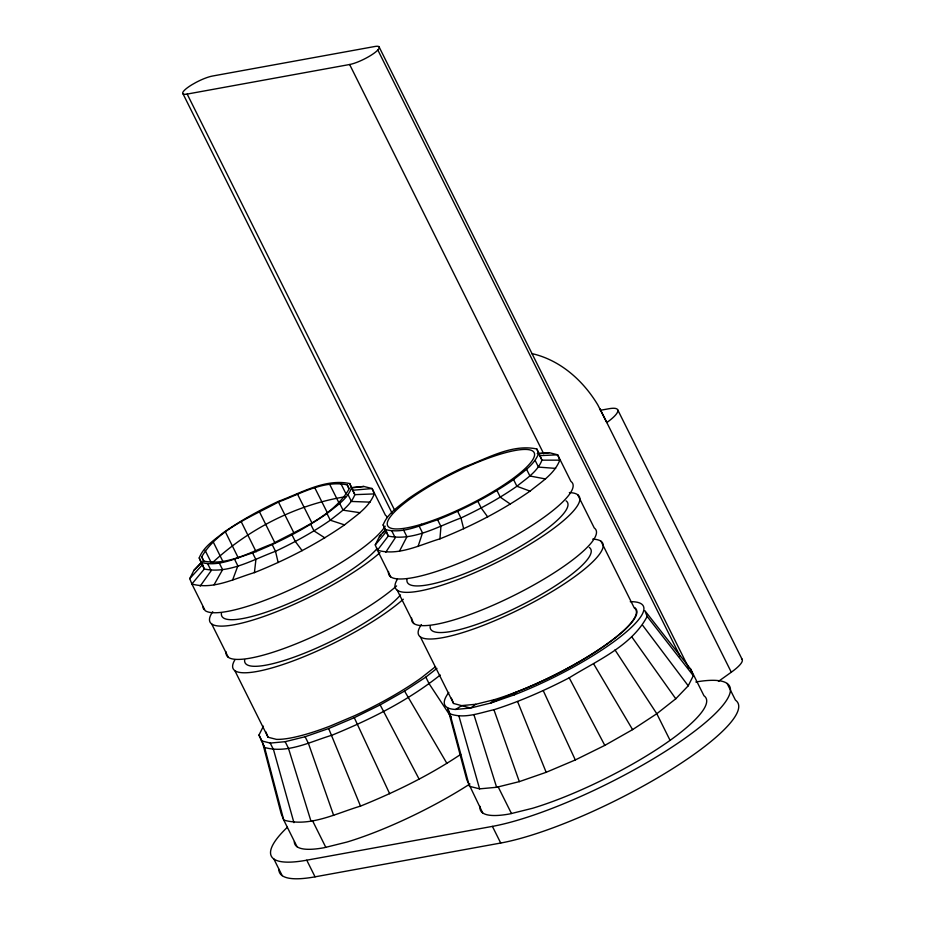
<?xml version="1.0" encoding="UTF-8"?>
<svg xmlns="http://www.w3.org/2000/svg" width="925" height="925" viewBox="0 0 925 925"><rect width="100%" height="100%" fill="white"/><g stroke="black" fill="none" stroke-linecap="round" stroke-linejoin="round"><path stroke-width="1.39" d="M385.552 529.62L379.4 536.639L375.261 544.883L377.412 550.236C398.548 556.237 419.996 544.779 439.93 538.847L440.947 526.475L437.629 519.815C420.829 524.81 402.757 534.477 384.95 529.412L383.135 524.903C387.644 513.225 398.929 506.38 408.203 498.795C425.835 486.527 444.717 476.19 464.13 467.067C487.105 458.684 511.687 443.665 536.835 448.983L541.969 460.153C537.448 471.831 526.163 478.664 516.902 486.261C499.257 498.529 480.387 508.854 460.962 517.988C437.999 526.371 413.417 541.391 388.269 536.072L384.95 529.412M202.24 561.66L193.88 570.401L189.741 578.634L191.891 583.999C213.028 590 234.476 578.541 254.41 572.61L255.913 559.613L252.594 552.953C236.141 557.844 218.439 567.303 200.991 562.342L199.222 557.925C203.639 546.49 214.692 539.795 223.769 532.349C241.043 520.347 259.532 510.218 278.552 501.281C301.053 493.071 325.126 478.364 349.754 483.567L354.853 494.655C350.425 506.091 339.371 512.785 330.294 520.22C313.02 532.233 294.543 542.351 275.511 551.3C253.022 559.509 228.938 574.217 204.309 569.002L200.991 562.342M418.065 546.444L422.528 532.881L419.198 526.221M232.545 580.206L237.864 565.88L234.545 559.22M347.291 484.873L349.014 489.152C333.185 516.323 298.798 529.435 272.297 543.923C250.548 551.855 227.273 566.088 203.454 561.047L201.731 556.769C217.56 529.586 251.947 516.485 278.448 501.998C300.197 494.054 323.472 479.832 347.291 484.873L349.107 488.504M252.594 552.953C278.691 542.501 303.851 529.586 326.976 513.56C336.053 506.125 347.106 499.431 351.523 487.995L349.754 483.567M254.41 572.61C286.033 559.96 316.512 544.305 344.528 524.891C355.535 515.884 368.925 507.767 374.278 493.915L372.127 488.55L363.849 486.458L351.361 487.614M297.029 846.71L283.755 820.082L264.608 747.469L258.977 735.04L263.44 726.16M437.629 519.815C464.281 509.155 489.961 495.962 513.583 479.601C522.845 472.016 534.13 465.171 538.651 453.493L536.835 448.983M439.93 538.847C471.553 526.198 502.032 510.542 530.048 491.129C541.056 482.122 554.445 474.005 559.798 460.153L557.648 454.799L549.357 452.695L537.217 453.574M482.688 812.913L466.778 779.706L447.654 708.041L449.978 713.822C464.431 719.141 479.705 712.851 493.927 709.729C519.977 701.485 544.964 690.362 569.21 677.817C596.428 660.808 631.602 646.147 647.153 616.443L644.829 610.65L690.686 669.122L703.96 695.75A125.962 27.045 -26.5 0 1 658.531 748.256A125.962 27.045 -26.5 0 1 532.592 808.265L509.883 813.907A125.962 27.045 -26.5 0 1 480.052 806.346M449.978 713.822L469.414 786.285L479.589 788.863L496.609 787.279L519.318 781.637L546.166 772.306L575.315 759.945L604.8 745.388L632.584 729.628L656.796 713.73L675.782 698.78L688.235 685.807L693.322 675.689L690.686 669.122M399.565 551.046L406.931 536.754L403.612 530.094M214.045 584.808L222.59 569.673L219.271 563.013M385.702 552.341L395.252 537.841L391.934 531.181M200.182 586.103L211.154 570.737L207.836 564.077M448.822 692.467A110.919 23.819 -26.5 0 0 455.62 709.44L470.617 708.041L490.608 703.069L514.254 694.86L516.358 692.097A103.114 22.142 -26.5 0 0 634.654 607.621M375.261 544.883L386.453 531.551L383.135 524.903M189.741 578.634L202.54 564.585L199.222 557.925M193.88 570.401L201.257 562.712M212.577 562.573C248.987 528.73 296.763 504.483 345.938 496.644M379.4 536.639L381.25 534.719M383.089 532.788L384.939 530.869M601.007 541.241L634.203 607.817A102.837 22.084 -26.5 0 1 597.111 650.68A102.837 22.084 -26.5 0 1 494.297 699.67L490.608 703.069L516.358 692.097M435.536 666.624L421.141 677.967A102.906 22.096 -26.5 0 1 354.564 715.73L330.745 725.824A102.906 22.096 -26.5 0 1 276.355 739.353L268.042 737.237L234.846 670.648M261.289 740.809L270.227 743.076L285.166 741.688L305.111 736.728L328.676 728.542L354.275 717.696L380.163 704.908L404.56 691.067L425.824 677.112L436.924 668.37M440.242 675.019C407.833 700.907 370.22 719.523 331.994 735.202C310.511 741.584 287.386 753.944 264.608 747.469L263.706 745.215M494.297 699.67L475.762 704.283L470.617 708.041L453.562 703.474L420.366 636.886M718.413 681.413L731.293 672.209A38.087 8.175 -26.5 0 0 741.538 658.727M258.977 735.04L262.295 741.7L281.119 813.503L283.755 820.082C309.702 827.459 336.029 813.376 360.507 806.114C395.391 791.962 429.478 775.37 460.766 754.337M455.62 709.44L461.864 705.578L475.762 704.283M187.174 94.073L349.627 64.507A19.043 4.093 -26.5 0 0 376.706 51.129L378.591 49.164A19.043 4.093 -26.5 0 0 374.856 46.493L212.403 76.058A19.043 4.093 -26.5 0 0 196.042 82.394L191.845 84.776A19.043 4.093 -26.5 0 0 187.174 94.073L394.825 510.565M600.394 410.284L608.835 408.757A38.087 8.175 -26.5 0 1 606.812 422.54L597.747 404.792A121.036 95.032 79.7 0 0 531.597 353.535M287.34 827.274A152.347 32.71 -26.5 0 0 306.753 860.192L492.412 826.383A152.347 32.71 -26.5 0 0 685.275 738.058A152.347 32.71 -26.5 0 0 695.831 681.991M278.841 869.303A152.347 32.71 -26.5 0 0 315.055 876.831L500.714 843.033A152.347 32.71 -26.5 0 0 665.168 773.3A152.347 32.71 -26.5 0 0 735.433 700.121L727.131 683.482M351.65 487.868L363.849 486.458M538.269 453.724L549.357 452.695M353.072 490.227L372.127 488.55L385.413 515.19A102.606 22.038 -26.5 0 1 387.274 517.48M540.154 455.643L557.648 454.799L570.933 481.428A102.606 22.038 -26.5 0 1 489.036 549.658A102.606 22.038 -26.5 0 1 388.535 571.511M374.278 493.915L354.853 494.655L351.523 487.995M559.798 460.153L541.969 460.153L538.651 453.493M370.139 502.148L351.431 501.454L348.112 494.794M555.659 468.397L538.477 467.102L535.159 460.442M359.998 512.716L343.059 510.172L339.741 503.512M545.507 478.953L529.921 476.005L526.602 469.345M344.528 524.891L330.294 520.22L326.976 513.56M530.048 491.129L516.902 486.261L513.583 479.601M324.814 537.841L314.014 530.915L310.696 524.255M510.334 504.079L500.275 497.176L496.956 490.516M647.153 616.443L693.322 675.689M642.678 625.346L688.235 685.807M302.174 550.687L295.329 541.507L292.011 534.847M487.695 516.925L481.197 507.998L477.878 501.338M631.706 636.77L675.782 698.78M451.331 717.453L429.142 683.772L425.824 677.112M614.998 649.928L656.796 713.73L670.082 740.358M446.925 763.426L404.56 691.067M593.677 663.93L632.584 729.628M419.141 779.185L380.163 704.908M569.21 677.817L604.8 745.388M338.862 502.668L329.612 484.226M327.346 512.751L314.847 487.903M311.806 522.671L297.399 493.962M294.092 533.297L278.448 501.998M617.75 409.902L742.232 659.571M599.886 408.642L731.293 672.209M378.961 46.643L689.079 668.625M377.816 49.973L680.268 656.6M577.663 494.69L594.266 527.978A102.721 22.061 -26.5 0 1 512.277 596.29A102.721 22.061 -26.5 0 1 411.671 618.166M349.627 64.507L543.738 453.828M457.644 511.328L460.962 517.988L463.679 528.776M183.058 93.922L392.003 513.005M498.182 786.886L511.456 813.514M390.685 576.865L377.412 550.236L388.269 536.072L386.453 531.551M397.23 590.231L413.822 623.519M340.678 483.197L346.112 494.089M492.412 826.383L500.714 843.033M259.278 511.456L274.875 542.778M272.193 544.64L275.511 551.3L278.159 562.539M354.275 717.696L389.656 793.743M241.217 521.712L256.132 551.774M328.676 728.542L360.507 806.114M225.48 532.037L238.453 558.261M213.143 541.761L222.937 561.533M305.111 736.728L308.43 743.388L333.659 815.434M205.038 550.19L211.073 562.296M201.731 556.769L204.148 561.614M285.166 741.688L288.484 748.348L310.95 821.076M312.523 820.683L325.797 847.323M211.709 623.993L228.302 657.282M270.227 743.076L273.546 749.736L293.93 822.66M306.753 860.192L315.055 876.831M273.858 858.978L282.16 875.628M543.241 690.64L575.315 759.945M451.365 698.155L453.562 703.474M517.572 701.52L546.166 772.306M202.54 564.585L204.309 569.002L191.891 583.999L205.165 610.627A102.606 22.038 -26.5 0 0 294.878 587.583A102.606 22.038 -26.5 0 0 385.228 526.175M265.88 731.872L268.042 737.237M493.927 709.729L519.318 781.637M473.935 714.701L496.609 787.279M458.939 716.1L479.589 788.863M403.323 599.215A102.837 22.084 -26.5 0 1 289.363 662.288A102.837 22.084 -26.5 0 1 235.031 659.641M400.513 594.948A89.505 19.217 -26.5 0 1 309.042 651.327A89.505 19.217 -26.5 0 1 244.674 659.779M396.594 585.93A102.721 22.061 -26.5 0 1 290.901 645.893A102.721 22.061 -26.5 0 1 226.151 651.917M380.002 552.641A102.721 22.061 -26.5 0 1 264.585 616.2A102.721 22.061 -26.5 0 1 212.738 611.714M377.284 548.34A89.505 19.217 -26.5 0 1 285.802 604.73A89.505 19.217 -26.5 0 1 221.445 613.171M204.043 609.587A102.606 22.038 -26.5 0 1 202.968 606.893M469.935 783.961A125.962 27.045 -26.5 0 1 346.933 842.062L324.224 847.705A125.962 27.045 -26.5 0 1 294.3 841.75M630.26 601.701A110.919 23.819 -26.5 0 1 622.178 635.348A110.919 23.819 -26.5 0 1 514.254 694.86M592.694 539.136A102.837 22.084 -26.5 0 1 520.636 608.777A102.837 22.084 -26.5 0 1 421.395 624.595M589.294 547.438A89.505 19.217 -26.5 0 1 517.861 606.962A89.505 19.217 -26.5 0 1 430.194 626.017M569.372 492.586A102.721 22.061 -26.5 0 1 499.107 561.29A102.721 22.061 -26.5 0 1 397.403 579.235M566.054 500.83A89.505 19.217 -26.5 0 1 494.621 560.353A89.505 19.217 -26.5 0 1 406.965 579.42M421.407 524.255A81.886 17.587 -26.5 0 0 534.523 455.389A81.886 17.587 -26.5 0 0 426.737 487.949A81.886 17.587 -26.5 0 0 421.407 524.255"/></g></svg>
